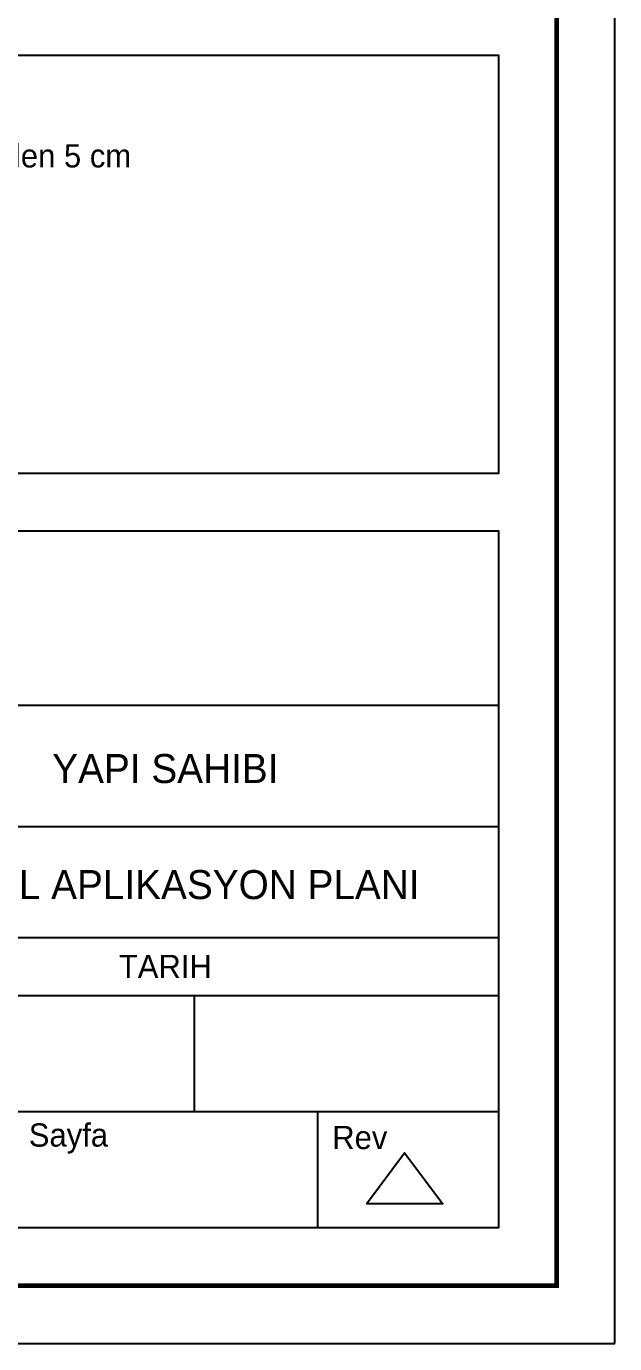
# Model space of a CAD drawing. Extents: x -2905 to 5507, y 1609 to 5809.
# Drawn here: x 5253 to 5507, y 1609 to 2176 of the extents above; entities that cross this region are included whole.
import ezdxf
from ezdxf.enums import TextEntityAlignment as Align

# ---------------------------------------------------------------- set-up
doc = ezdxf.new("R2010")
doc.units = 0
doc.header["$MEASUREMENT"] = 0
for name, color, linetype in [('METRAJ_TABLOSU_YAZı', 250, 'CONTINUOUS'), ('METRAJ_TABLOSU_ÇIZGI', 161, 'CONTINUOUS'), ('SHEETSUMMARY-10', 8, 'CONTINUOUS'), ('SHEETSUMMARY-30', 82, 'CONTINUOUS'), ('SHEETSUMMARY-35', 9, 'CONTINUOUS'), ('SHEETSUMMARY-40', 231, 'CONTINUOUS'), ('SHEETSUMMARY-50', 152, 'CONTINUOUS'), ('SHEETVIEW', 40, 'CONTINUOUS'), ('SHEETVIEWOUT', 231, 'CONTINUOUS'), ('TEXT-175', 12, 'CONTINUOUS')]:
    doc.layers.add(name, color=color, linetype=linetype)
doc.styles.add('YAZI__BEYKENT_', font='txt')

msp = doc.modelspace()

# ---------------------------------------------------------------- linework, layer by layer
at = {"layer": 'METRAJ_TABLOSU_ÇIZGI'}
msp.add_lwpolyline([(4882.14, 1983.94), (5457.14, 1983.94), (5457.14, 2163.94), (4882.14, 2163.94)], close=True, dxfattribs=at)
at = {"layer": 'SHEETSUMMARY-30'}
for p, q in [((5169.64, 1831.71), (5457.14, 1831.71)), ((4882.14, 1758.94), (5457.14, 1758.94)), ((5325.89, 1758.94), (5325.89, 1708.94)), ((4882.14, 1708.94), (5457.14, 1708.94)), ((5379.01, 1708.94), (5379.01, 1658.94))]:
    msp.add_line(p, q, dxfattribs=at)
msp.add_lwpolyline([(5400.14, 1669.18), (5416.56, 1691.21), (5432.98, 1669.18)], close=True, dxfattribs=at)
at = {"layer": 'SHEETSUMMARY-50', "const_width": 2, "flags": 128}
msp.add_lwpolyline([(-2879.62, 1633.94), (5482.14, 1633.94), (5482.14, 5783.94), (-2879.62, 5783.94)], close=True, dxfattribs=at)
at = {"layer": 'SHEETVIEW'}
for p, q in [((4882.14, 1883.94), (5457.14, 1883.94)), ((4882.14, 1783.94), (5457.14, 1783.94))]:
    msp.add_line(p, q, dxfattribs=at)
msp.add_lwpolyline([(4882.14, 1658.94), (5457.14, 1658.94), (5457.14, 1958.94), (4882.14, 1958.94)], close=True, dxfattribs=at)
at = {"layer": 'SHEETVIEWOUT'}
msp.add_lwpolyline([(-2904.62, 1608.94), (5507.14, 1608.94), (5507.14, 5808.94), (-2904.62, 5808.94)], close=True, dxfattribs=at)

# ---------------------------------------------------------------- texts
at = {"layer": 'METRAJ_TABLOSU_YAZı', "style": 'YAZI__BEYKENT_'}
msp.add_text('Asal demir veya etriye yüzeyinden 5 cm', height=10, dxfattribs=at).set_placement((5063.05, 2120.66), align=Align.MIDDLE_LEFT)
at = {"layer": 'SHEETSUMMARY-10', "style": 'YAZI__BEYKENT_'}
msp.add_text('TARIH', height=10, dxfattribs=at).set_placement((5313.39, 1771.44), align=Align.MIDDLE_CENTER)
at = {"layer": 'SHEETSUMMARY-35', "style": 'YAZI__BEYKENT_'}
msp.add_text('Sayfa', height=10, dxfattribs=at).set_placement((5254.5, 1693.83))
msp.add_text('Rev', height=10, dxfattribs=at).set_placement((5397.24, 1697.77), align=Align.MIDDLE_CENTER)
at = {"layer": 'SHEETSUMMARY-40', "style": 'YAZI__BEYKENT_'}
msp.add_text('YAPI SAHIBI', height=12.5, dxfattribs=at).set_placement((5313.39, 1856.71), align=Align.MIDDLE)
at = {"layer": 'TEXT-175', "style": 'YAZI__BEYKENT_'}
msp.add_text('TEMEL APLIKASYON PLANI', height=12.5, dxfattribs=at).set_placement((5313.39, 1806.71), align=Align.MIDDLE)

doc.saveas('drawing.dxf')
